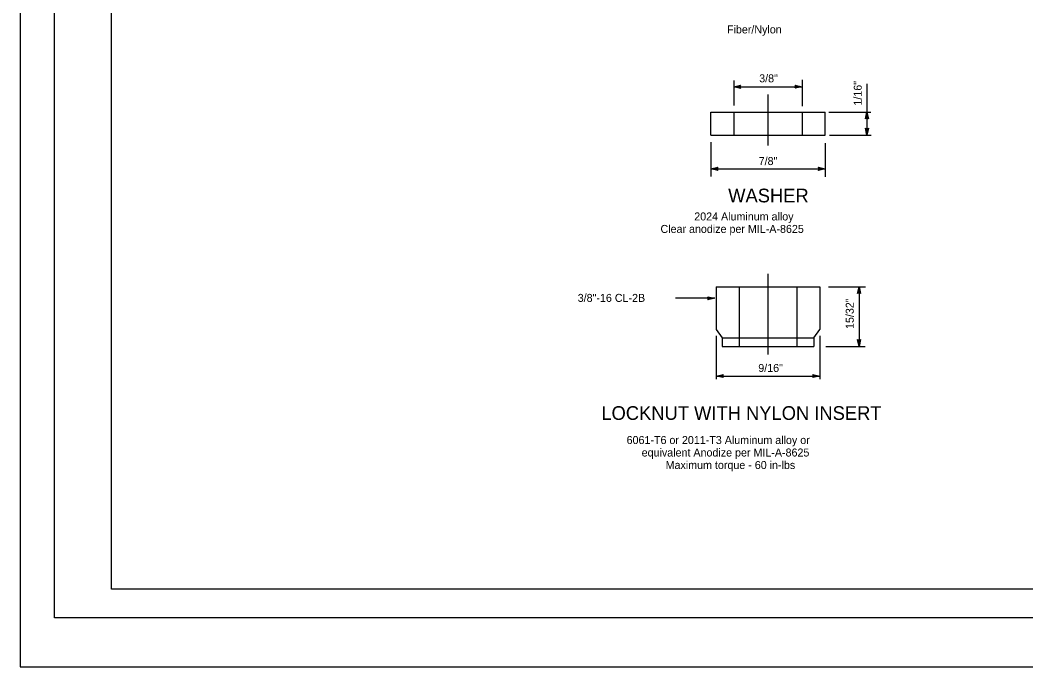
# Model space of a CAD drawing. Extents: x -894 to 866, y -472 to 714.
# Drawn here: x -894 to -14, y -472 to 94 of the extents above; entities that cross this region are included whole.
import ezdxf

# ---------------------------------------------------------------- set-up
doc = ezdxf.new("R2010")
doc.units = 0
for name, color, linetype in [('border_PLOTTING-ELEMENTS', 7, 'Continuous'), ('border_rw_22x34_Cut_Lines', 7, 'Continuous'), ('border_SHEET', 7, 'Continuous'), ('tcd_MISC', 7, 'Continuous'), ('tcd_SIGN-PANEL-anno', 7, 'Continuous')]:
    doc.layers.add(name, color=color, linetype=linetype)

msp = doc.modelspace()

# ---------------------------------------------------------------- linework, layer by layer
at = {"layer": 'border_PLOTTING-ELEMENTS'}
for points in [[(-894.04, -472.44), (865.96, -472.44), (865.96, 713.56), (-894.04, 713.56)], [(-864.04, 670.56), (835.96, 670.56), (835.96, -429.44), (-864.04, -429.44)]]:
    msp.add_lwpolyline(points, close=True, dxfattribs=at)
at = {"layer": 'border_rw_22x34_Cut_Lines'}
msp.add_lwpolyline([(-864.04, 670.56), (835.96, 670.56), (835.96, -429.44), (-864.04, -429.44)], close=True, dxfattribs=at)
at = {"layer": 'border_SHEET'}
for p, q in [((-814.04, -404.44), (-814.04, 645.56)), ((810.96, -404.44), (-814.04, -404.44))]:
    msp.add_line(p, q, dxfattribs=at)
at = {"layer": 'tcd_MISC'}
for p, q in [((-289.77, 13.25), (-189.77, 13.25)), ((-289.77, -6.83), (-289.77, 13.25)), ((-269.69, 13.25), (-269.69, -6.83)), ((-209.85, 13.25), (-209.85, -6.83)), ((-189.77, -6.83), (-189.77, 13.25)), ((-289.77, -6.83), (-189.77, -6.83)), ((-285, -139.57), (-194.45, -139.57)), ((-285, -139.57), (-285, -176.97)), ((-264.93, -139.57), (-264.93, -191.93)), ((-214.53, -139.57), (-214.53, -191.93)), ((-194.45, -139.57), (-194.45, -176.97)), ((-285, -176.97), (-279.89, -184.45)), ((-279.89, -184.45), (-279.89, -191.93)), ((-279.88, -184.45), (-199.57, -184.45)), ((-199.57, -184.45), (-194.45, -176.97)), ((-199.57, -184.45), (-199.57, -191.93)), ((-279.89, -191.93), (-199.57, -191.93))]:
    msp.add_line(p, q, dxfattribs=at)
at = {"layer": 'tcd_SIGN-PANEL-anno'}
for p, q in [((-269.71, 40.96), (-269.71, 19.05)), ((-269.71, 35.43), (-263.71, 36.76)), ((-269.71, 35.43), (-209.86, 35.43)), ((-263.71, 34.09), (-269.71, 35.43)), ((-269.71, 35.43), (-269.71, 35.43)), ((-263.92, 34.45), (-268.33, 35.43)), ((-268.31, 35.44), (-263.94, 36.4)), ((-266.94, 35.43), (-264.12, 36.06)), ((-264.16, 34.81), (-266.94, 35.43)), ((-265.56, 35.43), (-264.35, 35.7)), ((-264.33, 35.15), (-265.56, 35.43)), ((-263.71, 36.76), (-264.51, 35.43)), ((-264.51, 35.43), (-263.71, 34.09)), ((-263.71, 36.76), (-263.71, 36.76)), ((-215.06, 35.43), (-215.86, 36.77)), ((-215.86, 36.77), (-215.86, 36.77)), ((-215.86, 36.77), (-209.86, 35.43)), ((-209.86, 35.43), (-215.86, 34.1)), ((-215.86, 34.1), (-215.06, 35.43)), ((-215.64, 36.42), (-211.24, 35.43)), ((-211.25, 35.43), (-215.62, 34.46)), ((-212.62, 35.43), (-215.45, 34.81)), ((-215.41, 36.06), (-212.62, 35.43)), ((-215.23, 35.71), (-214, 35.44)), ((-214, 35.44), (-215.21, 35.17)), ((-209.86, 41.49), (-209.86, 18.62)), ((-209.86, 35.43), (-209.86, 35.43)), ((-153.11, 38.16), (-153.11, -6.83)), ((-263.71, 34.09), (-263.71, 34.09)), ((-239.8, 28.82), (-239.8, -16.09)), ((-215.86, 34.1), (-215.86, 34.1)), ((-186.37, 13.25), (-149.76, 13.25)), ((-154.45, 7.25), (-153.11, 13.25)), ((-154.1, 7.46), (-153.11, 11.87)), ((-153.74, 7.7), (-153.12, 10.48)), ((-153.39, 7.87), (-153.12, 9.1)), ((-153.12, 10.48), (-152.49, 7.66)), ((-153.12, 9.1), (-152.85, 7.89)), ((-153.11, 13.25), (-153.11, 13.25)), ((-153.11, 13.25), (-151.78, 7.25)), ((-153.11, 11.86), (-152.14, 7.48)), ((-153.11, 8.05), (-154.45, 7.25)), ((-154.45, 7.25), (-154.45, 7.25)), ((-151.78, 7.25), (-153.11, 8.05)), ((-151.78, 7.25), (-151.78, 7.25)), ((-185.81, -6.83), (-149.34, -6.83)), ((-153.11, -6.83), (-154.44, -0.83)), ((-154.44, -0.83), (-154.44, -0.83)), ((-154.44, -0.83), (-153.11, -1.63)), ((-153.12, -5.44), (-154.08, -1.07)), ((-153.11, -4.07), (-153.74, -1.24)), ((-153.11, -2.69), (-153.38, -1.48)), ((-153.11, -1.63), (-151.77, -0.83)), ((-151.77, -0.83), (-153.11, -6.83)), ((-152.13, -1.05), (-153.11, -5.45)), ((-152.49, -1.28), (-153.11, -4.07)), ((-152.84, -1.46), (-153.11, -2.69)), ((-153.11, -6.83), (-153.11, -6.83)), ((-151.77, -0.83), (-151.77, -0.83)), ((-289.77, -13.01), (-289.77, -42.97)), ((-189.77, -13.86), (-189.77, -43.5)), ((-289.59, -36.38), (-283.59, -35.05)), ((-283.59, -35.05), (-284.39, -36.38)), ((-283.59, -35.05), (-283.59, -35.05)), ((-194.79, -36.38), (-195.59, -35.04)), ((-195.59, -35.04), (-195.59, -35.04)), ((-195.59, -35.04), (-189.59, -36.38)), ((-289.59, -36.38), (-189.59, -36.38)), ((-283.59, -37.72), (-289.59, -36.38)), ((-289.59, -36.38), (-289.59, -36.38)), ((-283.81, -37.37), (-288.21, -36.38)), ((-288.2, -36.38), (-283.83, -35.41)), ((-286.83, -36.38), (-284, -35.76)), ((-284.04, -37.01), (-286.83, -36.38)), ((-285.45, -36.38), (-284.24, -36.12)), ((-284.22, -36.66), (-285.45, -36.38)), ((-284.39, -36.38), (-283.59, -37.72)), ((-283.59, -37.72), (-283.59, -37.72)), ((-189.59, -36.38), (-195.59, -37.71)), ((-195.59, -37.71), (-194.79, -36.38)), ((-195.59, -37.71), (-195.59, -37.71)), ((-195.38, -35.4), (-190.97, -36.38)), ((-190.98, -36.38), (-195.36, -37.35)), ((-192.36, -36.38), (-195.18, -37.01)), ((-195.14, -35.76), (-192.36, -36.38)), ((-194.97, -36.1), (-193.74, -36.38)), ((-193.74, -36.38), (-194.95, -36.65)), ((-189.59, -36.38), (-189.59, -36.38)), ((-239.8, -128.38), (-239.8, -198.88)), ((-186.8, -139.57), (-154.31, -139.57)), ((-161.38, -145.57), (-160.04, -139.57)), ((-160.04, -139.57), (-160.04, -191.93)), ((-160.04, -139.57), (-160.04, -139.57)), ((-160.04, -139.57), (-158.71, -145.57)), ((-291.46, -149.71), (-292.26, -148.37)), ((-292.26, -148.37), (-292.26, -148.37)), ((-292.26, -148.37), (-286.26, -149.71)), ((-292.05, -148.73), (-287.64, -149.71)), ((-291.81, -149.09), (-289.03, -149.71)), ((-291.64, -149.44), (-290.41, -149.71)), ((-160.04, -144.77), (-161.38, -145.57)), ((-161.38, -145.57), (-161.38, -145.57)), ((-161.02, -145.35), (-160.04, -140.95)), ((-160.66, -145.12), (-160.04, -142.33)), ((-160.32, -144.94), (-160.04, -143.72)), ((-160.04, -140.96), (-159.07, -145.34)), ((-160.04, -142.33), (-159.42, -145.16)), ((-160.04, -143.72), (-159.78, -144.92)), ((-158.71, -145.57), (-160.04, -144.77)), ((-158.71, -145.57), (-158.71, -145.57)), ((-286.26, -149.71), (-320.6, -149.71)), ((-286.26, -149.71), (-292.26, -151.04)), ((-292.26, -151.04), (-291.46, -149.71)), ((-292.26, -151.04), (-292.26, -151.04)), ((-287.65, -149.72), (-292.03, -150.68)), ((-289.03, -149.71), (-291.85, -150.34)), ((-290.41, -149.71), (-291.62, -149.98)), ((-286.26, -149.71), (-286.26, -149.71)), ((-285, -182.64), (-285, -220.47)), ((-194.45, -182.64), (-194.45, -220.47)), ((-188.94, -191.93), (-154.54, -191.93)), ((-160.04, -191.93), (-161.37, -185.93)), ((-161.37, -185.93), (-161.37, -185.93)), ((-161.37, -185.93), (-160.04, -186.73)), ((-160.04, -190.54), (-161.01, -186.17)), ((-160.04, -189.17), (-160.66, -186.35)), ((-160.04, -187.79), (-160.3, -186.58)), ((-160.04, -186.73), (-158.7, -185.93)), ((-158.7, -185.93), (-160.04, -191.93)), ((-159.06, -186.15), (-160.04, -190.55)), ((-159.42, -186.38), (-160.04, -189.17)), ((-159.76, -186.56), (-160.04, -187.79)), ((-160.04, -191.93), (-160.04, -191.93)), ((-158.7, -185.93), (-158.7, -185.93)), ((-285, -217.78), (-279, -216.45)), ((-285, -217.78), (-194.45, -217.78)), ((-279, -219.12), (-285, -217.78)), ((-285, -217.78), (-285, -217.78)), ((-279.22, -218.76), (-283.62, -217.78)), ((-283.61, -217.78), (-279.24, -216.81)), ((-282.24, -217.78), (-279.42, -217.16)), ((-279.45, -218.4), (-282.24, -217.78)), ((-280.86, -217.78), (-279.65, -217.52)), ((-279.63, -218.06), (-280.86, -217.78)), ((-279, -216.45), (-279.8, -217.78)), ((-279.8, -217.78), (-279, -219.12)), ((-279, -216.45), (-279, -216.45)), ((-279, -219.12), (-279, -219.12)), ((-199.65, -217.78), (-200.45, -216.44)), ((-200.45, -216.44), (-200.45, -216.44)), ((-200.45, -216.44), (-194.45, -217.78)), ((-194.45, -217.78), (-200.45, -219.11)), ((-200.45, -219.11), (-199.65, -217.78)), ((-200.45, -219.11), (-200.45, -219.11)), ((-200.24, -216.8), (-195.83, -217.78)), ((-195.84, -217.78), (-200.22, -218.75)), ((-197.22, -217.78), (-200.04, -218.4)), ((-200, -217.16), (-197.22, -217.78)), ((-199.83, -217.5), (-198.6, -217.78)), ((-198.6, -217.78), (-199.81, -218.05)), ((-194.45, -217.78), (-194.45, -217.78))]:
    msp.add_line(p, q, dxfattribs=at)

# ---------------------------------------------------------------- texts
for s, height, p in [('Fiber/Nylon', 7, (-275.55, 82.17)), ('3/8"', 7, (-247.38, 39.34)), ('7/8"', 7, (-247.84, -33.09)), ('WASHER', 12, (-274.51, -65.75)), ('2024 Aluminum alloy', 7, (-304.2, -81.57)), ('Clear anodize per MIL-A-8625', 7, (-333.74, -92.5)), ('3/8"-16 CL-2B', 7, (-406.16, -152.88)), ('9/16"', 7, (-248.18, -214.23)), ('LOCKNUT WITH NYLON INSERT', 12, (-385.5, -256.18)), ('6061-T6 or 2011-T3 Aluminum alloy or', 7, (-363.38, -277.32)), ('equivalent Anodize per MIL-A-8625', 7, (-350.22, -288.25)), ('Maximum torque - 60 in-lbs', 7, (-329.25, -299.19))]:
    msp.add_text(s, height=height, dxfattribs=at).set_placement(p)
for s, p in [('1/16"', (-157.67, 19)), ('15/32"', (-164.65, -176.57))]:
    msp.add_text(s, height=7, rotation=90, dxfattribs=at).set_placement(p)

doc.saveas('drawing.dxf')
